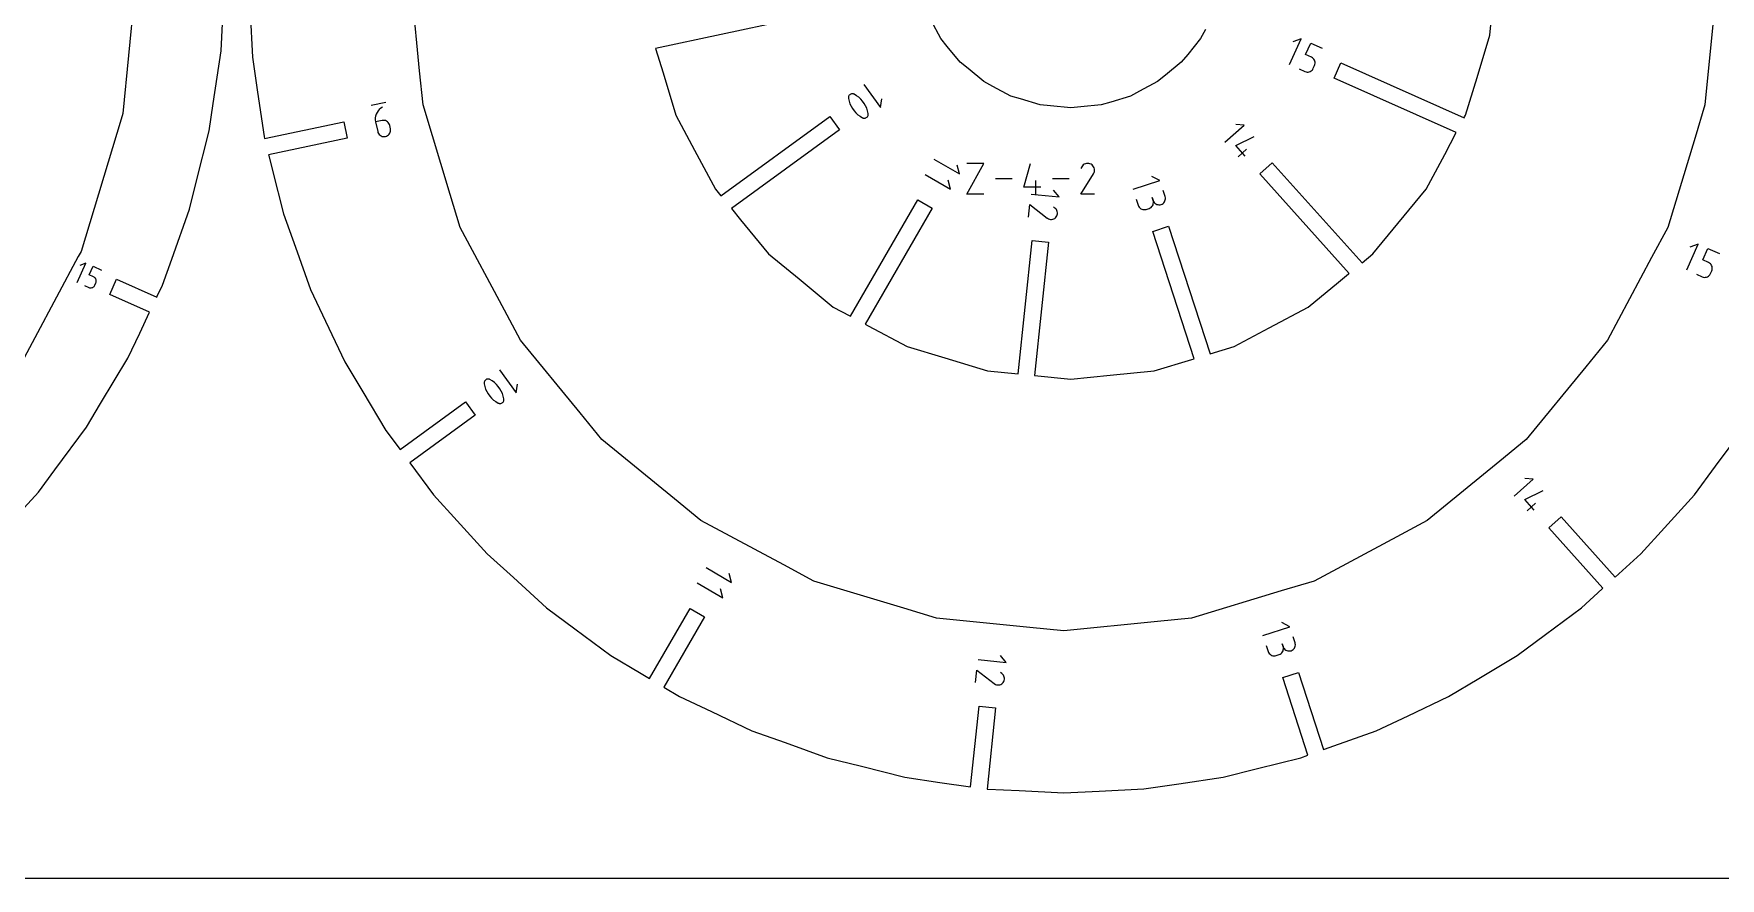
# Model space of a CAD drawing. Extents: x 0 to 800, y 0 to 1200.
# Drawn here: x 438 to 666.8, y 0 to 114.6 of the extents above; entities that cross this region are included whole.
import ezdxf

# ---------------------------------------------------------------- set-up
doc = ezdxf.new("R2010")
doc.units = 0
doc.header["$MEASUREMENT"] = 0
for name, color, linetype in [('annotation', 7, 'Continuous'), ('boundary', 7, 'Continuous'), ('frame', 7, 'Continuous'), ('hole', 7, 'Continuous')]:
    doc.layers.add(name, color=color, linetype=linetype)

msp = doc.modelspace()

# ---------------------------------------------------------------- linework, layer by layer
at = {"layer": 'annotation', "color": 1}
for p, q in [((608.34, 110.36), (609.9, 113.87)), ((609.9, 113.87), (608.77, 113.43)), ((610.52, 111.72), (611.22, 113.28)), ((611.22, 113.28), (612.77, 112.59)), ((611.3, 111.37), (610.52, 111.72)), ((611.43, 111.3), (611.3, 111.37)), ((611.55, 111.2), (611.43, 111.3)), ((611.48, 109.72), (611.56, 109.86)), ((611.65, 111.09), (611.55, 111.2)), ((611.56, 109.86), (611.73, 110.25)), ((611.72, 110.97), (611.65, 111.09)), ((611.77, 110.83), (611.72, 110.97)), ((611.73, 110.25), (611.78, 110.39)), ((611.73, 110.25), (611.73, 110.25)), ((611.8, 110.69), (611.77, 110.83)), ((611.78, 110.39), (611.8, 110.54)), ((611.8, 110.54), (611.8, 110.69)), ((550.57, 107.65), (552.84, 104.54)), ((609.65, 109.77), (610.43, 109.43)), ((610.43, 109.43), (610.43, 109.43)), ((610.43, 109.43), (610.58, 109.38)), ((610.58, 109.38), (610.73, 109.35)), ((610.73, 109.35), (610.87, 109.36)), ((610.87, 109.36), (611.02, 109.39)), ((611.02, 109.39), (611.15, 109.44)), ((611.15, 109.44), (611.28, 109.51)), ((611.28, 109.51), (611.39, 109.61)), ((611.39, 109.61), (611.48, 109.72)), ((548.51, 105.97), (548.5, 105.88)), ((548.5, 105.88), (548.5, 105.78)), ((548.5, 105.78), (548.5, 105.78)), ((548.5, 105.78), (548.59, 105.41)), ((548.53, 106.06), (548.51, 105.97)), ((548.57, 106.14), (548.53, 106.06)), ((548.62, 106.21), (548.57, 106.14)), ((548.59, 105.41), (548.71, 105.06)), ((548.69, 106.28), (548.62, 106.21)), ((548.76, 106.33), (548.69, 106.28)), ((548.84, 106.37), (548.76, 106.33)), ((548.94, 106.4), (548.84, 106.37)), ((548.94, 106.4), (548.94, 106.4)), ((548.98, 106.4), (548.94, 106.4)), ((549.02, 106.41), (548.98, 106.4)), ((549.06, 106.41), (549.02, 106.41)), ((549.1, 106.4), (549.06, 106.41)), ((549.13, 106.4), (549.1, 106.4)), ((549.17, 106.39), (549.13, 106.4)), ((549.21, 106.38), (549.17, 106.39)), ((549.25, 106.36), (549.21, 106.38)), ((549.28, 106.35), (549.25, 106.36)), ((549.61, 106.15), (549.28, 106.35)), ((549.28, 106.35), (549.28, 106.35)), ((549.91, 105.93), (549.61, 106.15)), ((550.18, 105.67), (549.91, 105.93)), ((550.43, 105.4), (550.18, 105.67)), ((550.64, 105.1), (550.43, 105.4)), ((552.84, 104.54), (553.02, 105.73)), ((485.74, 105.22), (483.78, 104.8)), ((484.37, 103.39), (484.33, 103.13)), ((484.33, 103.13), (484.33, 102.87)), ((484.45, 103.64), (484.37, 103.39)), ((484.56, 103.88), (484.45, 103.64)), ((484.7, 104.1), (484.56, 103.88)), ((484.87, 104.29), (484.7, 104.1)), ((485.07, 104.47), (484.87, 104.29)), ((485.3, 104.61), (485.07, 104.47)), ((485.3, 104.61), (485.3, 104.61)), ((548.71, 105.06), (548.86, 104.72)), ((548.86, 104.72), (549.05, 104.4)), ((549.05, 104.4), (549.27, 104.1)), ((549.27, 104.1), (549.51, 103.82)), ((549.51, 103.82), (549.79, 103.57)), ((549.79, 103.57), (550.09, 103.35)), ((550.09, 103.35), (550.41, 103.15)), ((550.41, 103.15), (550.41, 103.15)), ((550.41, 103.15), (550.45, 103.14)), ((550.45, 103.14), (550.49, 103.12)), ((550.49, 103.12), (550.52, 103.11)), ((550.52, 103.11), (550.56, 103.1)), ((550.56, 103.1), (550.6, 103.1)), ((550.6, 103.1), (550.64, 103.09)), ((550.83, 104.78), (550.64, 105.1)), ((550.64, 103.09), (550.68, 103.09)), ((550.68, 103.09), (550.72, 103.09)), ((550.72, 103.09), (550.76, 103.1)), ((550.76, 103.1), (550.85, 103.13)), ((550.76, 103.1), (550.76, 103.1)), ((550.99, 104.44), (550.83, 104.78)), ((550.85, 103.13), (550.93, 103.17)), ((550.93, 103.17), (551.01, 103.22)), ((551.11, 104.09), (550.99, 104.44)), ((551.01, 103.22), (551.07, 103.28)), ((551.07, 103.28), (551.13, 103.36)), ((551.19, 103.72), (551.11, 104.09)), ((551.13, 103.36), (551.17, 103.44)), ((551.17, 103.44), (551.19, 103.53)), ((551.2, 103.62), (551.19, 103.72)), ((551.19, 103.72), (551.19, 103.72)), ((551.19, 103.53), (551.2, 103.62)), ((484.33, 102.87), (484.37, 102.6)), ((485.24, 102.78), (484.37, 102.6)), ((484.37, 102.6), (484.65, 101.29)), ((484.65, 101.29), (484.65, 101.29)), ((484.65, 101.29), (484.69, 101.14)), ((484.69, 101.14), (484.76, 101)), ((484.76, 101), (484.86, 100.88)), ((484.86, 100.88), (484.97, 100.78)), ((484.97, 100.78), (485.1, 100.69)), ((485.1, 100.69), (485.23, 100.63)), ((485.4, 102.8), (485.24, 102.78)), ((485.55, 102.79), (485.4, 102.8)), ((485.7, 102.76), (485.55, 102.79)), ((485.84, 102.7), (485.7, 102.76)), ((485.97, 102.61), (485.84, 102.7)), ((485.85, 100.66), (485.99, 100.73)), ((486.08, 102.51), (485.97, 102.61)), ((485.99, 100.73), (486.11, 100.82)), ((486.17, 102.39), (486.08, 102.51)), ((486.11, 100.82), (486.21, 100.93)), ((486.24, 102.25), (486.17, 102.39)), ((486.21, 100.93), (486.3, 101.06)), ((486.29, 102.1), (486.24, 102.25)), ((486.38, 101.66), (486.29, 102.1)), ((486.29, 102.1), (486.29, 102.1)), ((486.3, 101.06), (486.36, 101.2)), ((486.36, 101.2), (486.39, 101.35)), ((486.4, 101.5), (486.38, 101.66)), ((486.39, 101.35), (486.4, 101.5)), ((599.58, 99.84), (602.16, 102.16)), ((602.16, 102.16), (601.07, 102.22)), ((485.23, 100.63), (485.38, 100.6)), ((485.38, 100.6), (485.54, 100.59)), ((485.54, 100.59), (485.7, 100.61)), ((485.7, 100.61), (485.85, 100.66)), ((485.7, 100.61), (485.7, 100.61)), ((601.03, 99.39), (603.55, 100.62)), ((602.32, 97.96), (601.03, 99.39)), ((601.36, 97.87), (602.5, 98.9)), ((560.09, 97.53), (563.56, 95.53)), ((563.56, 95.53), (563.23, 96.74)), ((564.56, 92.79), (566.88, 96.96)), ((566.88, 96.96), (564.56, 96.96)), ((572.29, 93.72), (573.22, 96.96)), ((580.15, 96.5), (580.03, 96.27)), ((580.25, 96.64), (580.15, 96.5)), ((580.36, 96.75), (580.25, 96.64)), ((580.49, 96.84), (580.36, 96.75)), ((580.64, 96.91), (580.49, 96.84)), ((580.79, 96.95), (580.64, 96.91)), ((580.95, 96.96), (580.79, 96.95)), ((581.11, 96.95), (580.95, 96.96)), ((581.26, 96.91), (581.11, 96.95)), ((581.42, 96.84), (581.26, 96.91)), ((581.55, 96.75), (581.42, 96.84)), ((581.42, 96.84), (581.42, 96.84)), ((581.67, 96.63), (581.55, 96.75)), ((581.76, 96.5), (581.67, 96.63)), ((581.82, 96.35), (581.76, 96.5)), ((581.86, 96.2), (581.82, 96.35)), ((581.88, 96.04), (581.86, 96.2)), ((558.9, 95.46), (562.36, 93.46)), ((562.36, 93.46), (562.04, 94.67)), ((570.73, 94.88), (568.45, 94.88)), ((573.92, 92.79), (573.92, 94.64)), ((578.46, 94.88), (576.18, 94.88)), ((580.02, 92.79), (581.74, 95.55)), ((581.74, 95.55), (581.74, 95.56)), ((581.74, 95.56), (581.75, 95.56)), ((581.74, 95.55), (581.74, 95.55)), ((581.74, 95.55), (581.74, 95.55)), ((581.74, 95.55), (581.74, 95.55)), ((581.75, 95.57), (581.82, 95.73)), ((581.75, 95.56), (581.75, 95.57)), ((581.75, 95.57), (581.75, 95.57)), ((581.75, 95.57), (581.75, 95.57)), ((581.75, 95.57), (581.75, 95.57)), ((581.75, 95.56), (581.75, 95.56)), ((581.75, 95.56), (581.75, 95.56)), ((581.82, 95.73), (581.87, 95.88)), ((581.87, 95.88), (581.88, 96.04)), ((587.11, 93.46), (590.76, 94.65)), ((590.76, 94.65), (589.68, 95.19)), ((566.88, 92.79), (564.56, 92.79)), ((574.61, 93.72), (572.29, 93.72)), ((573.27, 92.81), (577.09, 92.41)), ((577.09, 92.41), (576.33, 93.35)), ((581.88, 92.79), (580.02, 92.79)), ((587.55, 92.09), (587.81, 91.28)), ((589.84, 91.94), (589.71, 92.34)), ((589.71, 92.34), (589.84, 91.94)), ((589.87, 91.79), (589.84, 91.94)), ((589.84, 91.94), (589.84, 91.94)), ((589.84, 91.94), (589.9, 91.79)), ((589.86, 91.49), (589.88, 91.64)), ((589.88, 91.64), (589.87, 91.79)), ((589.9, 91.79), (589.98, 91.67)), ((589.98, 91.67), (590.08, 91.56)), ((590.08, 91.56), (590.2, 91.48)), ((591.06, 91.45), (591.18, 91.53)), ((591.18, 91.53), (591.29, 91.63)), ((591.46, 92.46), (591.2, 93.27)), ((591.29, 91.63), (591.38, 91.75)), ((591.38, 91.75), (591.44, 91.88)), ((591.44, 91.88), (591.48, 92.02)), ((591.5, 92.31), (591.46, 92.46)), ((591.48, 92.02), (591.5, 92.16)), ((591.5, 92.16), (591.5, 92.31)), ((572.94, 89.69), (573.12, 91.38)), ((573.12, 91.38), (575.48, 89.55)), ((575.48, 89.55), (575.48, 89.55)), ((575.48, 89.55), (575.48, 89.55)), ((575.48, 89.55), (575.48, 89.55)), ((575.48, 89.55), (575.49, 89.54)), ((575.49, 89.54), (575.49, 89.54)), ((575.49, 89.54), (575.49, 89.54)), ((575.49, 89.54), (575.49, 89.54)), ((575.49, 89.54), (575.5, 89.54)), ((575.5, 89.54), (575.5, 89.53)), ((575.5, 89.53), (575.5, 89.53)), ((575.5, 89.53), (575.5, 89.53)), ((575.5, 89.53), (575.63, 89.45)), ((575.63, 89.45), (575.77, 89.4)), ((575.77, 89.4), (575.92, 89.37)), ((575.92, 89.37), (576.06, 89.37)), ((576.06, 89.37), (576.21, 89.39)), ((576.21, 89.39), (576.35, 89.44)), ((576.5, 90.91), (576.3, 91.05)), ((576.35, 89.44), (576.48, 89.51)), ((576.48, 89.51), (576.59, 89.6)), ((576.62, 90.81), (576.5, 90.91)), ((576.59, 89.6), (576.69, 89.72)), ((576.71, 90.69), (576.62, 90.81)), ((576.69, 89.72), (576.77, 89.85)), ((576.69, 89.72), (576.69, 89.72)), ((576.78, 90.56), (576.71, 90.69)), ((576.77, 89.85), (576.82, 89.99)), ((576.83, 90.43), (576.78, 90.56)), ((576.82, 89.99), (576.85, 90.14)), ((576.85, 90.28), (576.83, 90.43)), ((576.85, 90.14), (576.85, 90.28)), ((587.81, 91.28), (587.81, 91.28)), ((587.81, 91.28), (587.87, 91.14)), ((587.87, 91.14), (587.96, 91.01)), ((587.96, 91.01), (588.06, 90.9)), ((588.06, 90.9), (588.17, 90.82)), ((588.17, 90.82), (588.3, 90.75)), ((588.3, 90.75), (588.44, 90.71)), ((588.44, 90.71), (588.59, 90.69)), ((588.59, 90.69), (588.74, 90.7)), ((588.74, 90.7), (588.89, 90.73)), ((588.89, 90.73), (589.29, 90.86)), ((589.29, 90.86), (589.43, 90.92)), ((589.29, 90.86), (589.29, 90.86)), ((589.43, 90.92), (589.56, 91)), ((589.56, 91), (589.67, 91.11)), ((589.67, 91.11), (589.75, 91.22)), ((589.75, 91.22), (589.82, 91.35)), ((589.82, 91.35), (589.86, 91.49)), ((590.2, 91.48), (590.33, 91.41)), ((590.33, 91.41), (590.47, 91.37)), ((590.47, 91.37), (590.62, 91.35)), ((590.62, 91.35), (590.77, 91.35)), ((590.77, 91.35), (590.92, 91.39)), ((590.92, 91.39), (591.06, 91.45)), ((590.92, 91.39), (590.92, 91.39)), ((662.21, 82.51), (663.77, 86.02)), ((663.77, 86.02), (662.64, 85.58)), ((664.39, 83.87), (665.09, 85.43)), ((665.09, 85.43), (666.64, 84.74)), ((443.9, 80.83), (445.07, 83.44)), ((445.07, 83.44), (444.23, 83.12)), ((445.53, 81.84), (446.05, 83.01)), ((446.05, 83.01), (447.21, 82.49)), ((665.17, 83.52), (664.39, 83.87)), ((665.3, 83.45), (665.17, 83.52)), ((665.42, 83.35), (665.3, 83.45)), ((665.52, 83.24), (665.42, 83.35)), ((665.43, 82.01), (665.6, 82.4)), ((665.59, 83.12), (665.52, 83.24)), ((665.64, 82.98), (665.59, 83.12)), ((665.6, 82.4), (665.65, 82.54)), ((665.6, 82.4), (665.6, 82.4)), ((665.67, 82.84), (665.64, 82.98)), ((665.65, 82.54), (665.67, 82.69)), ((665.67, 82.69), (665.67, 82.84)), ((444.88, 80.39), (445.46, 80.14)), ((445.46, 80.14), (445.46, 80.14)), ((445.46, 80.14), (445.57, 80.1)), ((446.11, 81.59), (445.53, 81.84)), ((445.57, 80.1), (445.68, 80.08)), ((445.68, 80.08), (445.79, 80.09)), ((445.79, 80.09), (445.9, 80.11)), ((445.9, 80.11), (446, 80.15)), ((446, 80.15), (446.09, 80.2)), ((446.09, 80.2), (446.18, 80.27)), ((446.21, 81.53), (446.11, 81.59)), ((446.18, 80.27), (446.25, 80.36)), ((446.3, 81.46), (446.21, 81.53)), ((446.25, 80.36), (446.3, 80.46)), ((446.37, 81.38), (446.3, 81.46)), ((446.3, 80.46), (446.43, 80.75)), ((446.42, 81.28), (446.37, 81.38)), ((446.46, 81.18), (446.42, 81.28)), ((446.43, 80.75), (446.47, 80.86)), ((446.43, 80.75), (446.43, 80.75)), ((446.48, 81.08), (446.46, 81.18)), ((446.47, 80.86), (446.48, 80.97)), ((446.48, 80.97), (446.48, 81.08)), ((663.52, 81.92), (664.3, 81.58)), ((664.3, 81.58), (664.3, 81.58)), ((664.3, 81.58), (664.45, 81.53)), ((664.45, 81.53), (664.6, 81.5)), ((664.6, 81.5), (664.74, 81.51)), ((664.74, 81.51), (664.89, 81.54)), ((664.89, 81.54), (665.02, 81.59)), ((665.02, 81.59), (665.15, 81.66)), ((665.15, 81.66), (665.26, 81.76)), ((665.26, 81.76), (665.35, 81.87)), ((665.35, 81.87), (665.43, 82.01)), ((501.16, 68.95), (503.42, 65.84)), ((499.09, 67.27), (499.08, 67.18)), ((499.08, 67.18), (499.09, 67.08)), ((499.12, 67.36), (499.09, 67.27)), ((499.09, 67.08), (499.09, 67.08)), ((499.09, 67.08), (499.17, 66.71)), ((499.15, 67.44), (499.12, 67.36)), ((499.21, 67.52), (499.15, 67.44)), ((499.17, 66.71), (499.29, 66.36)), ((499.27, 67.58), (499.21, 67.52)), ((499.35, 67.64), (499.27, 67.58)), ((499.29, 66.36), (499.45, 66.02)), ((499.43, 67.68), (499.35, 67.64)), ((499.52, 67.7), (499.43, 67.68)), ((499.56, 67.71), (499.52, 67.7)), ((499.52, 67.7), (499.52, 67.7)), ((499.6, 67.71), (499.56, 67.71)), ((499.64, 67.71), (499.6, 67.71)), ((499.68, 67.71), (499.64, 67.71)), ((499.72, 67.7), (499.68, 67.71)), ((499.76, 67.69), (499.72, 67.7)), ((499.8, 67.68), (499.76, 67.69)), ((499.83, 67.66), (499.8, 67.68)), ((499.87, 67.65), (499.83, 67.66)), ((500.19, 67.45), (499.87, 67.65)), ((499.87, 67.65), (499.87, 67.65)), ((500.49, 67.23), (500.19, 67.45)), ((500.77, 66.98), (500.49, 67.23)), ((501.01, 66.7), (500.77, 66.98)), ((501.23, 66.4), (501.01, 66.7)), ((501.42, 66.08), (501.23, 66.4)), ((503.42, 65.84), (503.61, 67.04)), ((499.45, 66.02), (499.64, 65.7)), ((499.64, 65.7), (499.85, 65.4)), ((499.85, 65.4), (500.1, 65.13)), ((500.1, 65.13), (500.37, 64.87)), ((500.37, 64.87), (500.67, 64.65)), ((500.67, 64.65), (501, 64.46)), ((501, 64.46), (501, 64.46)), ((501, 64.46), (501.03, 64.44)), ((501.03, 64.44), (501.07, 64.42)), ((501.07, 64.42), (501.11, 64.41)), ((501.11, 64.41), (501.15, 64.4)), ((501.15, 64.4), (501.19, 64.4)), ((501.19, 64.4), (501.23, 64.39)), ((501.23, 64.39), (501.26, 64.39)), ((501.26, 64.39), (501.3, 64.4)), ((501.3, 64.4), (501.34, 64.4)), ((501.34, 64.4), (501.44, 64.43)), ((501.34, 64.4), (501.34, 64.4)), ((501.57, 65.74), (501.42, 66.08)), ((501.44, 64.43), (501.52, 64.47)), ((501.52, 64.47), (501.6, 64.52)), ((501.69, 65.39), (501.57, 65.74)), ((501.6, 64.52), (501.66, 64.59)), ((501.66, 64.59), (501.71, 64.66)), ((501.78, 65.02), (501.69, 65.39)), ((501.71, 64.66), (501.75, 64.74)), ((501.75, 64.74), (501.78, 64.83)), ((501.78, 64.93), (501.78, 65.02)), ((501.78, 65.02), (501.78, 65.02)), ((501.78, 64.83), (501.78, 64.93)), ((638.79, 51.83), (641.36, 54.15)), ((641.36, 54.15), (640.27, 54.21)), ((640.23, 51.38), (642.75, 52.61)), ((641.52, 49.95), (640.23, 51.38)), ((640.56, 49.86), (641.7, 50.89)), ((529.2, 42.13), (532.66, 40.13)), ((532.66, 40.13), (532.33, 41.35)), ((528, 40.06), (531.47, 38.06)), ((531.47, 38.06), (531.14, 39.28)), ((608.39, 34.12), (607.31, 34.67)), ((604.73, 32.94), (608.39, 34.12)), ((609.09, 31.94), (608.83, 32.75)), ((569.9, 29.26), (569.14, 30.2)), ((605.18, 31.57), (605.44, 30.76)), ((605.44, 30.76), (605.44, 30.76)), ((605.44, 30.76), (605.5, 30.62)), ((605.5, 30.62), (605.58, 30.49)), ((605.58, 30.49), (605.69, 30.38)), ((605.69, 30.38), (605.8, 30.3)), ((605.8, 30.3), (605.93, 30.23)), ((605.93, 30.23), (606.07, 30.19)), ((606.07, 30.19), (606.22, 30.17)), ((606.22, 30.17), (606.37, 30.17)), ((606.37, 30.17), (606.52, 30.21)), ((606.52, 30.21), (606.92, 30.34)), ((606.92, 30.34), (607.06, 30.4)), ((606.92, 30.34), (606.92, 30.34)), ((607.06, 30.4), (607.19, 30.48)), ((607.19, 30.48), (607.29, 30.58)), ((607.29, 30.58), (607.38, 30.7)), ((607.47, 31.42), (607.34, 31.82)), ((607.34, 31.82), (607.47, 31.42)), ((607.38, 30.7), (607.45, 30.83)), ((607.45, 30.83), (607.49, 30.97)), ((607.5, 31.27), (607.47, 31.42)), ((607.47, 31.42), (607.47, 31.42)), ((607.47, 31.42), (607.53, 31.27)), ((607.49, 30.97), (607.51, 31.12)), ((607.51, 31.12), (607.5, 31.27)), ((607.53, 31.27), (607.61, 31.15)), ((607.61, 31.15), (607.71, 31.04)), ((607.71, 31.04), (607.83, 30.95)), ((607.83, 30.95), (607.96, 30.89)), ((607.96, 30.89), (608.1, 30.85)), ((608.1, 30.85), (608.24, 30.83)), ((608.24, 30.83), (608.39, 30.83)), ((608.39, 30.83), (608.54, 30.87)), ((608.54, 30.87), (608.68, 30.93)), ((608.54, 30.87), (608.54, 30.87)), ((608.68, 30.93), (608.81, 31.01)), ((608.81, 31.01), (608.92, 31.11)), ((608.92, 31.11), (609, 31.23)), ((609, 31.23), (609.07, 31.36)), ((609.07, 31.36), (609.11, 31.5)), ((609.12, 31.79), (609.09, 31.94)), ((609.11, 31.5), (609.13, 31.64)), ((609.13, 31.64), (609.12, 31.79)), ((565.76, 26.54), (565.93, 28.23)), ((565.93, 28.23), (568.29, 26.4)), ((566.09, 29.67), (569.9, 29.26)), ((569.32, 27.76), (569.12, 27.9)), ((569.43, 27.66), (569.32, 27.76)), ((569.53, 27.54), (569.43, 27.66)), ((569.6, 27.41), (569.53, 27.54)), ((568.29, 26.4), (568.29, 26.4)), ((568.29, 26.4), (568.3, 26.4)), ((568.3, 26.4), (568.3, 26.4)), ((568.3, 26.4), (568.3, 26.39)), ((568.3, 26.39), (568.3, 26.39)), ((568.3, 26.39), (568.3, 26.39)), ((568.3, 26.39), (568.31, 26.39)), ((568.31, 26.39), (568.31, 26.39)), ((568.31, 26.39), (568.31, 26.38)), ((568.31, 26.38), (568.31, 26.38)), ((568.31, 26.38), (568.31, 26.38)), ((568.31, 26.38), (568.45, 26.3)), ((568.45, 26.3), (568.59, 26.25)), ((568.59, 26.25), (568.73, 26.22)), ((568.73, 26.22), (568.88, 26.22)), ((568.88, 26.22), (569.02, 26.24)), ((569.02, 26.24), (569.16, 26.29)), ((569.16, 26.29), (569.29, 26.36)), ((569.29, 26.36), (569.41, 26.45)), ((569.41, 26.45), (569.51, 26.57)), ((569.51, 26.57), (569.59, 26.7)), ((569.51, 26.57), (569.51, 26.57)), ((569.59, 26.7), (569.64, 26.84)), ((569.64, 27.28), (569.6, 27.41)), ((569.67, 27.13), (569.64, 27.28)), ((569.64, 26.84), (569.66, 26.99)), ((569.66, 26.99), (569.67, 27.13))]:
    msp.add_line(p, q, dxfattribs=at)
at = {"layer": 'boundary', "color": 5}
for p, q in [((635.51, 114.37), (636.04, 119.7)), ((467.35, 117.44), (467.65, 111.37)), ((463.4, 112.21), (463.59, 115.96)), ((540.13, 116.34), (522.35, 112.56)), ((462.35, 105.09), (463.4, 112.21)), ((522.35, 112.56), (523.36, 109.24)), ((633.77, 108.62), (635.51, 114.37)), ((467.65, 111.37), (468.35, 106.64)), ((614.39, 108.53), (615.31, 110.59)), ((615.31, 110.59), (632.03, 103.15)), ((523.36, 109.24), (525.1, 103.49)), ((630.96, 101.16), (614.39, 108.53)), ((632.21, 103.49), (633.77, 108.62)), ((468.35, 106.64), (469.24, 100.63)), ((461.79, 101.38), (462.35, 105.09)), ((525.1, 103.49), (527.62, 98.77)), ((531.19, 92.58), (545.97, 103.32)), ((545.97, 103.32), (547.29, 101.5)), ((632.03, 103.15), (632.09, 103.26)), ((632.09, 103.26), (632.21, 103.49)), ((460.05, 94.4), (461.79, 101.38)), ((469.32, 100.32), (480.04, 102.6)), ((480.04, 102.6), (480.5, 100.4)), ((547.29, 101.5), (532.62, 90.84)), ((629.38, 98.19), (630.96, 101.16)), ((469.24, 100.63), (469.32, 100.32)), ((480.5, 100.4), (469.86, 98.14)), ((527.62, 98.77), (530.46, 93.47)), ((469.86, 98.14), (469.9, 98.02)), ((469.9, 98.02), (470.4, 95.99)), ((604.29, 95.53), (605.96, 97.03)), ((605.96, 97.03), (618.17, 83.47)), ((626.86, 93.47), (629.38, 98.19)), ((459.13, 90.76), (460.05, 94.4)), ((470.4, 95.99), (471.88, 90.1)), ((616.43, 82.05), (604.29, 95.53)), ((530.46, 93.47), (531.19, 92.58)), ((548.8, 76.22), (557.91, 92)), ((557.91, 92), (559.86, 90.87)), ((623.04, 88.83), (626.86, 93.47)), ((456.71, 83.99), (459.13, 90.76)), ((471.88, 90.1), (473.49, 85.6)), ((532.62, 90.84), (533.85, 89.33)), ((533.85, 89.33), (537.67, 84.69)), ((559.86, 90.87), (550.79, 75.16)), ((589.8, 87.74), (591.94, 88.44)), ((595.41, 70.47), (589.8, 87.74)), ((591.94, 88.44), (597.56, 71.13)), ((619.65, 84.69), (623.04, 88.83)), ((473.49, 85.6), (475.53, 79.88)), ((537.67, 84.69), (541.81, 81.29)), ((571.51, 68.41), (573.41, 86.49)), ((573.41, 86.49), (575.64, 86.26)), ((575.64, 86.26), (573.75, 68.19)), ((618.17, 83.47), (619.65, 84.69)), ((455.45, 80.45), (456.71, 83.99)), ((448.32, 79.2), (449.24, 81.25)), ((449.24, 81.25), (454.68, 78.83)), ((454.73, 78.94), (455.45, 80.45)), ((541.81, 81.29), (546.45, 77.48)), ((610.86, 77.48), (615, 80.87)), ((615, 80.87), (616.33, 81.97)), ((616.33, 81.97), (616.43, 82.05)), ((453.72, 76.8), (448.32, 79.2)), ((454.68, 78.83), (454.73, 78.94)), ((475.53, 79.88), (477.58, 75.56)), ((452.37, 73.95), (453.72, 76.8)), ((477.58, 75.56), (480.18, 70.07)), ((546.45, 77.48), (548.69, 76.28)), ((548.69, 76.28), (548.8, 76.22)), ((605.56, 74.64), (610.86, 77.48)), ((450.77, 70.56), (452.37, 73.95)), ((550.79, 75.16), (551.17, 74.95)), ((551.17, 74.95), (556.47, 72.12)), ((600.84, 72.12), (605.56, 74.64)), ((556.47, 72.12), (561.6, 70.57)), ((597.56, 71.13), (600.84, 72.12)), ((447.07, 64.38), (450.77, 70.56)), ((480.18, 70.07), (482.64, 65.96)), ((561.6, 70.57), (567.35, 68.82)), ((567.35, 68.82), (571.51, 68.41)), ((583.99, 68.23), (589.97, 68.82)), ((589.97, 68.82), (595.09, 70.38)), ((595.09, 70.38), (595.41, 70.47)), ((573.75, 68.19), (578.66, 67.71)), ((578.66, 67.71), (583.99, 68.23)), ((445.14, 61.17), (447.07, 64.38)), ((482.64, 65.96), (485.76, 60.75)), ((487.68, 58.17), (496.56, 64.62)), ((496.56, 64.62), (497.88, 62.8)), ((497.88, 62.8), (489.02, 56.36)), ((440.85, 55.39), (445.14, 61.17)), ((485.76, 60.75), (487.68, 58.17)), ((666.11, 55.88), (669.73, 60.75)), ((438.62, 52.37), (440.85, 55.39)), ((489.02, 56.36), (492.23, 52.03)), ((663.26, 52.03), (666.11, 55.88)), ((433.78, 47.04), (438.62, 52.37)), ((492.23, 52.03), (495.44, 48.49)), ((659.18, 47.54), (663.26, 52.03)), ((495.44, 48.49), (499.52, 43.99)), ((643.49, 47.52), (645.16, 49.02)), ((645.16, 49.02), (652.51, 40.86)), ((650.85, 39.35), (643.49, 47.52)), ((655.97, 43.99), (659.18, 47.54)), ((499.52, 43.99), (503.06, 40.78)), ((652.51, 40.86), (655.97, 43.99)), ((503.06, 40.78), (507.56, 36.7)), ((647.93, 36.7), (650.75, 39.26)), ((650.75, 39.26), (650.85, 39.35)), ((507.56, 36.7), (511.4, 33.85)), ((521.52, 27.09), (527.02, 36.61)), ((527.02, 36.61), (528.97, 35.48)), ((643.05, 33.08), (647.93, 36.7)), ((528.97, 35.48), (523.45, 25.93)), ((511.4, 33.85), (516.28, 30.23)), ((639.21, 30.23), (643.05, 33.08)), ((516.28, 30.23), (520.39, 27.77)), ((634, 27.11), (639.21, 30.23)), ((520.39, 27.77), (521.52, 27.09)), ((607.43, 27.22), (609.57, 27.91)), ((609.57, 27.91), (612.96, 17.46)), ((523.45, 25.93), (525.59, 24.65)), ((610.84, 16.7), (607.43, 27.22)), ((629.89, 24.65), (634, 27.11)), ((525.59, 24.65), (529.92, 22.6)), ((565.07, 12.39), (566.22, 23.35)), ((566.22, 23.35), (568.46, 23.11)), ((568.46, 23.11), (567.3, 12.1)), ((624.41, 22.05), (629.89, 24.65)), ((529.92, 22.6), (535.41, 20.01)), ((620.08, 20.01), (624.41, 22.05)), ((535.41, 20.01), (539.91, 18.4)), ((539.91, 18.4), (545.63, 16.35)), ((614.36, 17.96), (620.08, 20.01)), ((545.63, 16.35), (550.27, 15.19)), ((603.97, 14.88), (609.86, 16.35)), ((609.86, 16.35), (610.84, 16.7)), ((612.96, 17.46), (613.08, 17.5)), ((613.08, 17.5), (614.36, 17.96)), ((550.27, 15.19), (556.16, 13.71)), ((599.33, 13.71), (603.97, 14.88)), ((556.16, 13.71), (560.89, 13.01)), ((560.89, 13.01), (565.07, 12.39)), ((567.3, 12.1), (567.43, 12.09)), ((567.43, 12.09), (571.68, 11.89)), ((571.68, 11.89), (577.74, 11.59)), ((577.74, 11.59), (582.52, 11.82)), ((582.52, 11.82), (588.59, 12.12)), ((588.59, 12.12), (593.32, 12.82)), ((593.32, 12.82), (599.33, 13.71))]:
    msp.add_line(p, q, dxfattribs=at)
at = {"layer": 'frame', "color": 5}
msp.add_line((0, 0), (800, 0), dxfattribs=at)
at = {"layer": 'hole', "color": 5}
for p, q in [((451.92, 122.35), (450.09, 103.71)), ((490.34, 109.54), (489.1, 122.22)), ((665.94, 117.6), (664.69, 104.92)), ((561.03, 113.9), (559.72, 116.35)), ((596.93, 115.12), (596.28, 113.9)), ((561.91, 112.84), (561.03, 113.9)), ((563.67, 110.69), (561.91, 112.84)), ((596.28, 113.9), (594.52, 111.75)), ((564.73, 109.82), (563.67, 110.69)), ((566.88, 108.05), (564.73, 109.82)), ((593.64, 110.69), (591.49, 108.93)), ((594.52, 111.75), (593.64, 110.69)), ((490.8, 104.92), (490.34, 109.54)), ((568.1, 107.41), (566.88, 108.05)), ((590.43, 108.05), (587.98, 106.74)), ((591.49, 108.93), (590.43, 108.05)), ((570.55, 106.1), (568.1, 107.41)), ((571.86, 105.7), (570.55, 106.1)), ((574.52, 104.89), (571.86, 105.7)), ((584.11, 105.29), (582.79, 104.89)), ((586.77, 106.1), (584.11, 105.29)), ((587.98, 106.74), (586.77, 106.1)), ((449.86, 102.95), (444.42, 85.02)), ((450.09, 103.71), (449.86, 102.95)), ((494.5, 92.74), (490.8, 104.92)), ((575.89, 104.76), (574.52, 104.89)), ((578.66, 104.48), (575.89, 104.76)), ((580.03, 104.62), (578.66, 104.48)), ((582.79, 104.89), (580.03, 104.62)), ((664.69, 104.92), (663.34, 100.48)), ((663.34, 100.48), (659.64, 88.29)), ((495.84, 88.29), (494.5, 92.74)), ((501.85, 77.06), (495.84, 88.29)), ((659.64, 88.29), (657.45, 84.2)), ((444.42, 85.02), (444.04, 84.32)), ((444.04, 84.32), (435.21, 67.8)), ((657.45, 84.2), (651.45, 72.97)), ((504.04, 72.97), (501.85, 77.06)), ((512.11, 63.12), (504.04, 72.97)), ((651.45, 72.97), (648.51, 69.38)), ((648.51, 69.38), (640.43, 59.53)), ((515.06, 59.53), (512.11, 63.12)), ((524.9, 51.46), (515.06, 59.53)), ((640.43, 59.53), (636.84, 56.59)), ((636.84, 56.59), (626.99, 48.51)), ((528.49, 48.51), (524.9, 51.46)), ((539.72, 42.51), (528.49, 48.51)), ((626.99, 48.51), (622.9, 46.32)), ((622.9, 46.32), (611.67, 40.32)), ((543.82, 40.32), (539.72, 42.51)), ((556.01, 36.62), (543.82, 40.32)), ((607.22, 38.97), (595.04, 35.27)), ((611.67, 40.32), (607.22, 38.97)), ((560.45, 35.27), (556.01, 36.62)), ((573.12, 34.03), (560.45, 35.27)), ((590.42, 34.82), (577.74, 33.57)), ((595.04, 35.27), (590.42, 34.82)), ((577.74, 33.57), (573.12, 34.03))]:
    msp.add_line(p, q, dxfattribs=at)

doc.saveas('drawing.dxf')
